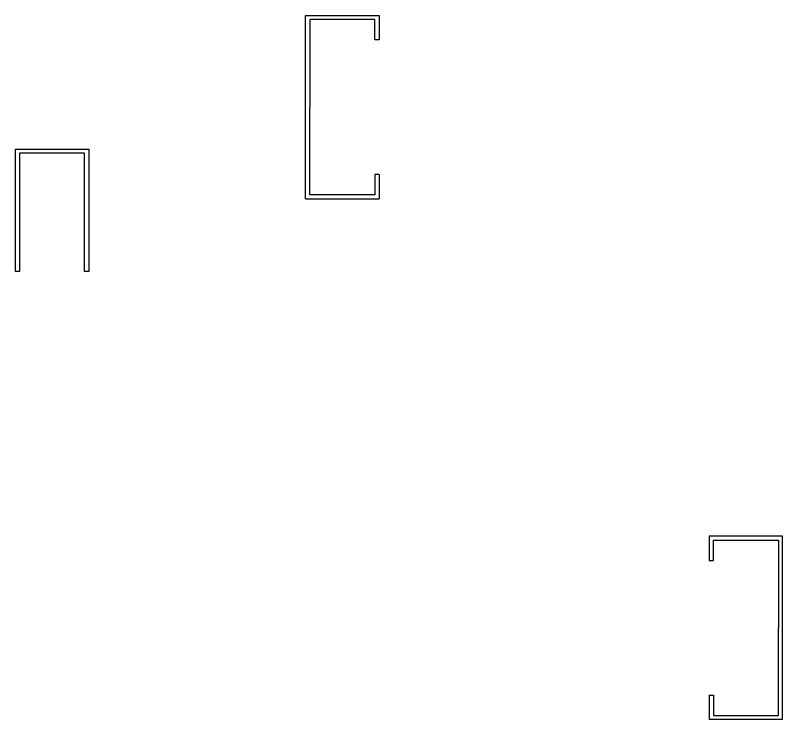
# Model space of a CAD drawing. Header units: millimetres. Extents: x 466 to 32107, y -1124 to 7826.
# Drawn here: x 24500.2 to 24688.5, y -332.6 to -159.9 of the extents above; entities that cross this region are included whole.
import ezdxf

# ---------------------------------------------------------------- set-up
doc = ezdxf.new("R2010")
doc.units = ezdxf.units.MM

msp = doc.modelspace()

# ---------------------------------------------------------------- linework, layer by layer
for p, q in [((24571.43, -159.9), (24589.43, -159.9)), ((24571.43, -204.9), (24571.43, -159.9)), ((24589.43, -159.9), (24589.43, -165.9)), ((24588.43, -160.9), (24572.43, -160.9)), ((24572.43, -160.9), (24572.43, -182.4)), ((24588.43, -165.9), (24588.43, -160.9)), ((24589.43, -165.9), (24588.43, -165.9)), ((24572.43, -203.9), (24572.43, -182.4)), ((24500.21, -222.69), (24500.21, -192.69)), ((24500.21, -192.69), (24518.21, -192.69)), ((24517.21, -193.69), (24501.21, -193.69)), ((24501.21, -193.69), (24501.21, -222.69)), ((24517.21, -222.69), (24517.21, -193.69)), ((24518.21, -192.69), (24518.21, -222.69)), ((24589.43, -198.9), (24588.43, -198.9)), ((24588.43, -198.9), (24588.43, -203.9)), ((24589.43, -198.9), (24589.43, -204.9)), ((24571.43, -204.9), (24589.43, -204.9)), ((24588.43, -203.9), (24572.43, -203.9)), ((24501.21, -222.69), (24500.21, -222.69)), ((24518.21, -222.69), (24517.21, -222.69)), ((24670.45, -287.56), (24670.45, -293.56)), ((24670.45, -287.56), (24670.45, -293.56)), ((24688.45, -287.56), (24670.45, -287.56)), ((24688.45, -332.56), (24688.45, -287.56)), ((24671.45, -293.56), (24671.45, -288.56)), ((24671.45, -288.56), (24687.45, -288.56)), ((24687.45, -288.56), (24687.45, -310.06)), ((24670.45, -293.56), (24671.45, -293.56)), ((24687.45, -331.56), (24687.45, -310.06)), ((24670.45, -326.56), (24670.45, -332.56)), ((24670.45, -326.56), (24671.45, -326.56)), ((24670.45, -326.56), (24670.45, -332.56)), ((24671.45, -326.56), (24671.45, -331.56)), ((24688.45, -332.56), (24670.45, -332.56)), ((24671.45, -331.56), (24687.45, -331.56))]:
    msp.add_line(p, q)

doc.saveas('drawing.dxf')
